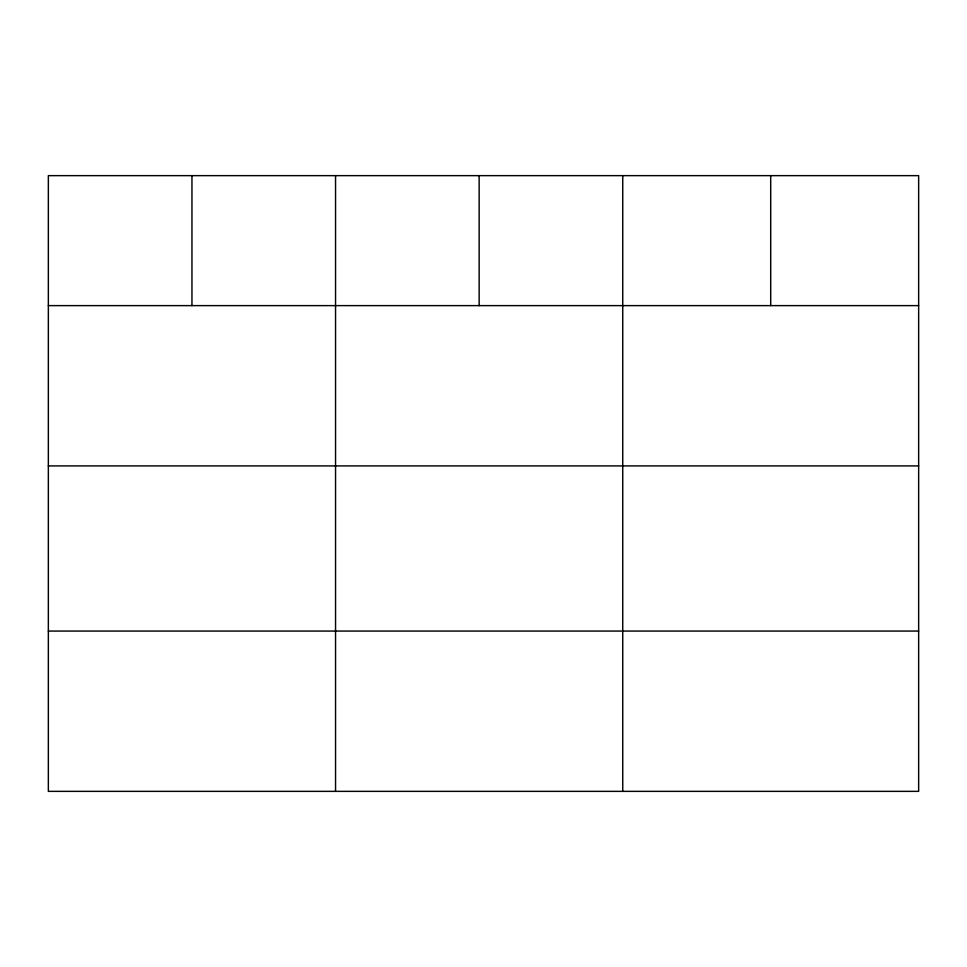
<?xml version="1.0" encoding="UTF-8"?>
<svg xmlns="http://www.w3.org/2000/svg" width="967" height="967" viewBox="0 0 967 967"><rect width="100%" height="100%" fill="white"/><g stroke="black" fill="none" stroke-linecap="round" stroke-linejoin="round"><path stroke-width="1.45" d="M918.65 465.913L918.65 175.643L48.35 175.643L48.35 791.357L918.65 791.357L918.65 465.913L48.35 465.913M48.35 305.62L918.65 305.62M48.35 631.064L918.65 631.064M770.699 175.643L770.699 305.62M622.748 175.643L622.748 791.357M479.148 175.643L479.148 305.62M335.549 175.643L335.549 791.357M191.95 175.643L191.95 305.62"/></g></svg>
